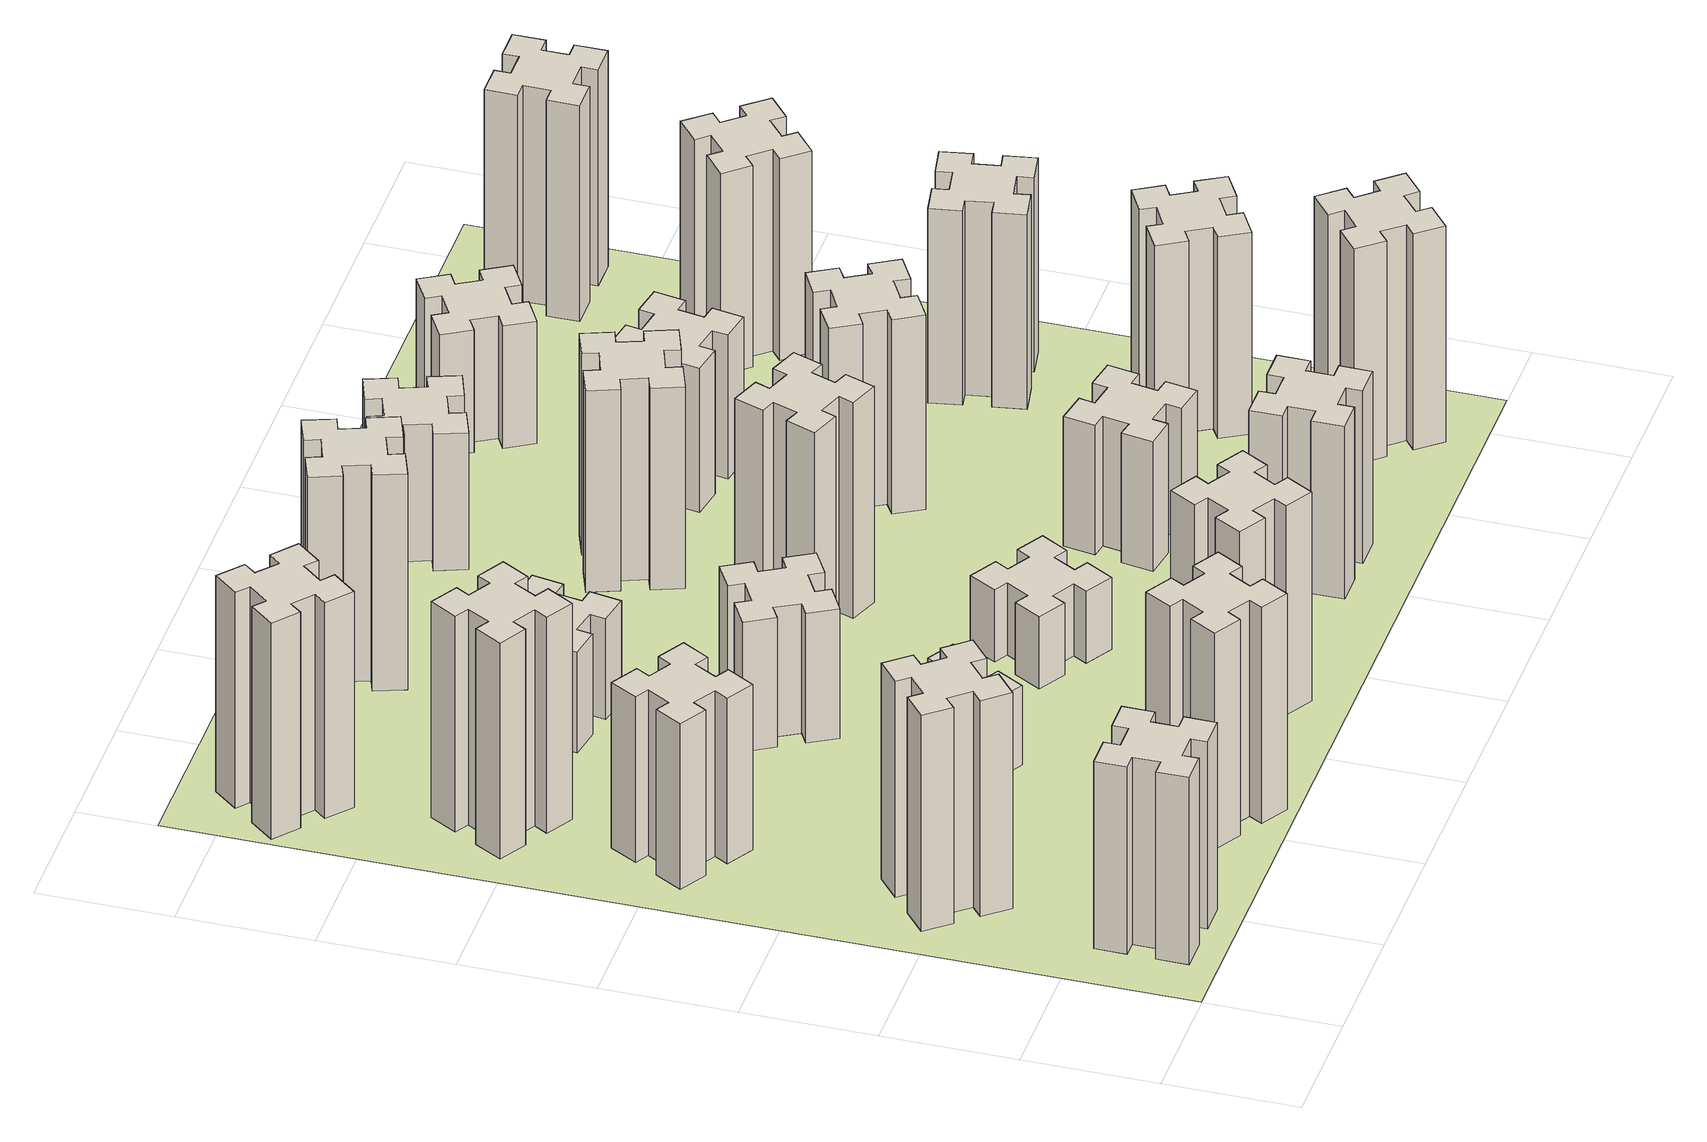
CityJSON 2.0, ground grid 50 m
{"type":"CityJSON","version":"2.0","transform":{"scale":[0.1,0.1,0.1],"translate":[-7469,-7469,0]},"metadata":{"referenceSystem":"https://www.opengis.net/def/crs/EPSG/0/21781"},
"CityObjects":{
"building1":{"type":"Building","attributes":{"class":"1000","function":"1000","usage":"1000","yearOfConstruction":2016,"roofType":"1000","measuredHeight":78,"storeysAboveGround":30,"storeysBelowGround":0},"geometry":[{"type":"Solid","lod":"1","boundaries":[[[[0,1,2,3,4,5,6,7,8,9,10,11,12,13,14,15,16,17,18,19]],[[17,16,20,21]],[[16,15,22,20]],[[15,14,23,22]],[[14,13,24,23]],[[13,12,25,24]],[[12,11,26,25]],[[11,10,27,26]],[[10,9,28,27]],[[9,8,29,28]],[[8,7,30,29]],[[7,6,31,30]],[[6,5,32,31]],[[5,4,33,32]],[[4,3,34,33]],[[3,2,35,34]],[[2,1,36,35]],[[1,0,37,36]],[[0,19,38,37]],[[19,18,39,38]],[[18,17,21,39]],[[24,25,26,27,28,29,30,31,32,33,34,35,36,37,38,39,21,20,22,23]]]]}]},
"building2":{"type":"Building","attributes":{"class":"1000","function":"1000","usage":"1000","yearOfConstruction":2016,"roofType":"1000","measuredHeight":90,"storeysAboveGround":30,"storeysBelowGround":0},"geometry":[{"type":"Solid","lod":"1","boundaries":[[[[40,41,42,43,44,45,46,47,48,49,50,51,52,53,54,55,56,57,58,59]],[[57,56,60,61]],[[56,55,62,60]],[[55,54,63,62]],[[54,53,64,63]],[[53,52,65,64]],[[52,51,66,65]],[[51,50,67,66]],[[50,49,68,67]],[[49,48,69,68]],[[48,47,70,69]],[[47,46,71,70]],[[46,45,72,71]],[[45,44,73,72]],[[44,43,74,73]],[[43,42,75,74]],[[42,41,76,75]],[[41,40,77,76]],[[40,59,78,77]],[[59,58,79,78]],[[58,57,61,79]],[[64,65,66,67,68,69,70,71,72,73,74,75,76,77,78,79,61,60,62,63]]]]}]},
"building3":{"type":"Building","attributes":{"class":"1000","function":"1000","usage":"1000","yearOfConstruction":2016,"roofType":"1000","measuredHeight":69,"storeysAboveGround":30,"storeysBelowGround":0},"geometry":[{"type":"Solid","lod":"1","boundaries":[[[[80,81,82,83,84,85,86,87,88,89,90,91,92,93,94,95,96,97,98,99]],[[97,96,100,101]],[[96,95,102,100]],[[95,94,103,102]],[[94,93,104,103]],[[93,92,105,104]],[[92,91,106,105]],[[91,90,107,106]],[[90,89,108,107]],[[89,88,109,108]],[[88,87,110,109]],[[87,86,111,110]],[[86,85,112,111]],[[85,84,113,112]],[[84,83,114,113]],[[83,82,115,114]],[[82,81,116,115]],[[81,80,117,116]],[[80,99,118,117]],[[99,98,119,118]],[[98,97,101,119]],[[104,105,106,107,108,109,110,111,112,113,114,115,116,117,118,119,101,100,102,103]]]]}]},
"building4":{"type":"Building","attributes":{"class":"1000","function":"1000","usage":"1000","yearOfConstruction":2016,"roofType":"1000","measuredHeight":90,"storeysAboveGround":30,"storeysBelowGround":0},"geometry":[{"type":"Solid","lod":"1","boundaries":[[[[120,121,122,123,124,125,126,127,128,129,130,131,132,133,134,135,136,137,138,139]],[[137,136,140,141]],[[136,135,142,140]],[[135,134,143,142]],[[134,133,144,143]],[[133,132,145,144]],[[132,131,146,145]],[[131,130,147,146]],[[130,129,148,147]],[[129,128,149,148]],[[128,127,150,149]],[[127,126,151,150]],[[126,125,152,151]],[[125,124,153,152]],[[124,123,154,153]],[[123,122,155,154]],[[122,121,156,155]],[[121,120,157,156]],[[120,139,158,157]],[[139,138,159,158]],[[138,137,141,159]],[[144,145,146,147,148,149,150,151,152,153,154,155,156,157,158,159,141,140,142,143]]]]}]},
"building5":{"type":"Building","attributes":{"class":"1000","function":"1000","usage":"1000","yearOfConstruction":2016,"roofType":"1000","measuredHeight":90,"storeysAboveGround":30,"storeysBelowGround":0},"geometry":[{"type":"Solid","lod":"1","boundaries":[[[[160,161,162,163,164,165,166,167,168,169,170,171,172,173,174,175,176,177,178,179]],[[177,176,180,181]],[[176,175,182,180]],[[175,174,183,182]],[[174,173,184,183]],[[173,172,185,184]],[[172,171,186,185]],[[171,170,187,186]],[[170,169,188,187]],[[169,168,189,188]],[[168,167,190,189]],[[167,166,191,190]],[[166,165,192,191]],[[165,164,193,192]],[[164,163,194,193]],[[163,162,195,194]],[[162,161,196,195]],[[161,160,197,196]],[[160,179,198,197]],[[179,178,199,198]],[[178,177,181,199]],[[184,185,186,187,188,189,190,191,192,193,194,195,196,197,198,199,181,180,182,183]]]]}]},
"building6":{"type":"Building","attributes":{"class":"1000","function":"1000","usage":"1000","yearOfConstruction":2016,"roofType":"1000","measuredHeight":90,"storeysAboveGround":30,"storeysBelowGround":0},"geometry":[{"type":"Solid","lod":"1","boundaries":[[[[200,201,202,203,204,205,206,207,208,209,210,211,212,213,214,215,216,217,218,219]],[[217,216,220,221]],[[216,215,222,220]],[[215,214,223,222]],[[214,213,224,223]],[[213,212,225,224]],[[212,211,226,225]],[[211,210,227,226]],[[210,209,228,227]],[[209,208,229,228]],[[208,207,230,229]],[[207,206,231,230]],[[206,205,232,231]],[[205,204,233,232]],[[204,203,234,233]],[[203,202,235,234]],[[202,201,236,235]],[[201,200,237,236]],[[200,219,238,237]],[[219,218,239,238]],[[218,217,221,239]],[[224,225,226,227,228,229,230,231,232,233,234,235,236,237,238,239,221,220,222,223]]]]}]},
"building7":{"type":"Building","attributes":{"class":"1000","function":"1000","usage":"1000","yearOfConstruction":2016,"roofType":"1000","measuredHeight":33,"storeysAboveGround":30,"storeysBelowGround":0},"geometry":[{"type":"Solid","lod":"1","boundaries":[[[[240,241,242,243,244,245,246,247,248,249,250,251,252,253,254,255,256,257,258,259]],[[257,256,260,261]],[[256,255,262,260]],[[255,254,263,262]],[[254,253,264,263]],[[253,252,265,264]],[[252,251,266,265]],[[251,250,267,266]],[[250,249,268,267]],[[249,248,269,268]],[[248,247,270,269]],[[247,246,271,270]],[[246,245,272,271]],[[245,244,273,272]],[[244,243,274,273]],[[243,242,275,274]],[[242,241,276,275]],[[241,240,277,276]],[[240,259,278,277]],[[259,258,279,278]],[[258,257,261,279]],[[264,265,266,267,268,269,270,271,272,273,274,275,276,277,278,279,261,260,262,263]]]]}]},
"building8":{"type":"Building","attributes":{"class":"1000","function":"1000","usage":"1000","yearOfConstruction":2016,"roofType":"1000","measuredHeight":54,"storeysAboveGround":30,"storeysBelowGround":0},"geometry":[{"type":"Solid","lod":"1","boundaries":[[[[280,281,282,283,284,285,286,287,288,289,290,291,292,293,294,295,296,297,298,299]],[[297,296,300,301]],[[296,295,302,300]],[[295,294,303,302]],[[294,293,304,303]],[[293,292,305,304]],[[292,291,306,305]],[[291,290,307,306]],[[290,289,308,307]],[[289,288,309,308]],[[288,287,310,309]],[[287,286,311,310]],[[286,285,312,311]],[[285,284,313,312]],[[284,283,314,313]],[[283,282,315,314]],[[282,281,316,315]],[[281,280,317,316]],[[280,299,318,317]],[[299,298,319,318]],[[298,297,301,319]],[[304,305,306,307,308,309,310,311,312,313,314,315,316,317,318,319,301,300,302,303]]]]}]},
"building9":{"type":"Building","attributes":{"class":"1000","function":"1000","usage":"1000","yearOfConstruction":2016,"roofType":"1000","measuredHeight":42,"storeysAboveGround":30,"storeysBelowGround":0},"geometry":[{"type":"Solid","lod":"1","boundaries":[[[[320,321,322,323,324,325,326,327,328,329,330,331,332,333,334,335,336,337,338,339]],[[337,336,340,341]],[[336,335,342,340]],[[335,334,343,342]],[[334,333,344,343]],[[333,332,345,344]],[[332,331,346,345]],[[331,330,347,346]],[[330,329,348,347]],[[329,328,349,348]],[[328,327,350,349]],[[327,326,351,350]],[[326,325,352,351]],[[325,324,353,352]],[[324,323,354,353]],[[323,322,355,354]],[[322,321,356,355]],[[321,320,357,356]],[[320,339,358,357]],[[339,338,359,358]],[[338,337,341,359]],[[344,345,346,347,348,349,350,351,352,353,354,355,356,357,358,359,341,340,342,343]]]]}]},
"building10":{"type":"Building","attributes":{"class":"1000","function":"1000","usage":"1000","yearOfConstruction":2016,"roofType":"1000","measuredHeight":87,"storeysAboveGround":30,"storeysBelowGround":0},"geometry":[{"type":"Solid","lod":"1","boundaries":[[[[360,361,362,363,364,365,366,367,368,369,370,371,372,373,374,375,376,377,378,379]],[[377,376,380,381]],[[376,375,382,380]],[[375,374,383,382]],[[374,373,384,383]],[[373,372,385,384]],[[372,371,386,385]],[[371,370,387,386]],[[370,369,388,387]],[[369,368,389,388]],[[368,367,390,389]],[[367,366,391,390]],[[366,365,392,391]],[[365,364,393,392]],[[364,363,394,393]],[[363,362,395,394]],[[362,361,396,395]],[[361,360,397,396]],[[360,379,398,397]],[[379,378,399,398]],[[378,377,381,399]],[[384,385,386,387,388,389,390,391,392,393,394,395,396,397,398,399,381,380,382,383]]]]}]},
"building11":{"type":"Building","attributes":{"class":"1000","function":"1000","usage":"1000","yearOfConstruction":2016,"roofType":"1000","measuredHeight":90,"storeysAboveGround":30,"storeysBelowGround":0},"geometry":[{"type":"Solid","lod":"1","boundaries":[[[[400,401,402,403,404,405,406,407,408,409,410,411,412,413,414,415,416,417,418,419]],[[417,416,420,421]],[[416,415,422,420]],[[415,414,423,422]],[[414,413,424,423]],[[413,412,425,424]],[[412,411,426,425]],[[411,410,427,426]],[[410,409,428,427]],[[409,408,429,428]],[[408,407,430,429]],[[407,406,431,430]],[[406,405,432,431]],[[405,404,433,432]],[[404,403,434,433]],[[403,402,435,434]],[[402,401,436,435]],[[401,400,437,436]],[[400,419,438,437]],[[419,418,439,438]],[[418,417,421,439]],[[424,425,426,427,428,429,430,431,432,433,434,435,436,437,438,439,421,420,422,423]]]]}]},
"building12":{"type":"Building","attributes":{"class":"1000","function":"1000","usage":"1000","yearOfConstruction":2016,"roofType":"1000","measuredHeight":30,"storeysAboveGround":30,"storeysBelowGround":0},"geometry":[{"type":"Solid","lod":"1","boundaries":[[[[440,441,442,443,444,445,446,447,448,449,450,451,452,453,454,455,456,457,458,459]],[[457,456,460,461]],[[456,455,462,460]],[[455,454,463,462]],[[454,453,464,463]],[[453,452,465,464]],[[452,451,466,465]],[[451,450,467,466]],[[450,449,468,467]],[[449,448,469,468]],[[448,447,470,469]],[[447,446,471,470]],[[446,445,472,471]],[[445,444,473,472]],[[444,443,474,473]],[[443,442,475,474]],[[442,441,476,475]],[[441,440,477,476]],[[440,459,478,477]],[[459,458,479,478]],[[458,457,461,479]],[[464,465,466,467,468,469,470,471,472,473,474,475,476,477,478,479,461,460,462,463]]]]}]},
"building13":{"type":"Building","attributes":{"class":"1000","function":"1000","usage":"1000","yearOfConstruction":2016,"roofType":"1000","measuredHeight":90,"storeysAboveGround":30,"storeysBelowGround":0},"geometry":[{"type":"Solid","lod":"1","boundaries":[[[[480,481,482,483,484,485,486,487,488,489,490,491,492,493,494,495,496,497,498,499]],[[497,496,500,501]],[[496,495,502,500]],[[495,494,503,502]],[[494,493,504,503]],[[493,492,505,504]],[[492,491,506,505]],[[491,490,507,506]],[[490,489,508,507]],[[489,488,509,508]],[[488,487,510,509]],[[487,486,511,510]],[[486,485,512,511]],[[485,484,513,512]],[[484,483,514,513]],[[483,482,515,514]],[[482,481,516,515]],[[481,480,517,516]],[[480,499,518,517]],[[499,498,519,518]],[[498,497,501,519]],[[504,505,506,507,508,509,510,511,512,513,514,515,516,517,518,519,501,500,502,503]]]]}]},
"building14":{"type":"Building","attributes":{"class":"1000","function":"1000","usage":"1000","yearOfConstruction":2016,"roofType":"1000","measuredHeight":72,"storeysAboveGround":30,"storeysBelowGround":0},"geometry":[{"type":"Solid","lod":"1","boundaries":[[[[520,521,522,523,524,525,526,527,528,529,530,531,532,533,534,535,536,537,538,539]],[[537,536,540,541]],[[536,535,542,540]],[[535,534,543,542]],[[534,533,544,543]],[[533,532,545,544]],[[532,531,546,545]],[[531,530,547,546]],[[530,529,548,547]],[[529,528,549,548]],[[528,527,550,549]],[[527,526,551,550]],[[526,525,552,551]],[[525,524,553,552]],[[524,523,554,553]],[[523,522,555,554]],[[522,521,556,555]],[[521,520,557,556]],[[520,539,558,557]],[[539,538,559,558]],[[538,537,541,559]],[[544,545,546,547,548,549,550,551,552,553,554,555,556,557,558,559,541,540,542,543]]]]}]},
"building15":{"type":"Building","attributes":{"class":"1000","function":"1000","usage":"1000","yearOfConstruction":2016,"roofType":"1000","measuredHeight":84,"storeysAboveGround":30,"storeysBelowGround":0},"geometry":[{"type":"Solid","lod":"1","boundaries":[[[[560,561,562,563,564,565,566,567,568,569,570,571,572,573,574,575,576,577,578,579]],[[577,576,580,581]],[[576,575,582,580]],[[575,574,583,582]],[[574,573,584,583]],[[573,572,585,584]],[[572,571,586,585]],[[571,570,587,586]],[[570,569,588,587]],[[569,568,589,588]],[[568,567,590,589]],[[567,566,591,590]],[[566,565,592,591]],[[565,564,593,592]],[[564,563,594,593]],[[563,562,595,594]],[[562,561,596,595]],[[561,560,597,596]],[[560,579,598,597]],[[579,578,599,598]],[[578,577,581,599]],[[584,585,586,587,588,589,590,591,592,593,594,595,596,597,598,599,581,580,582,583]]]]}]},
"building16":{"type":"Building","attributes":{"class":"1000","function":"1000","usage":"1000","yearOfConstruction":2016,"roofType":"1000","measuredHeight":57,"storeysAboveGround":30,"storeysBelowGround":0},"geometry":[{"type":"Solid","lod":"1","boundaries":[[[[600,601,602,603,604,605,606,607,608,609,610,611,612,613,614,615,616,617,618,619]],[[617,616,620,621]],[[616,615,622,620]],[[615,614,623,622]],[[614,613,624,623]],[[613,612,625,624]],[[612,611,626,625]],[[611,610,627,626]],[[610,609,628,627]],[[609,608,629,628]],[[608,607,630,629]],[[607,606,631,630]],[[606,605,632,631]],[[605,604,633,632]],[[604,603,634,633]],[[603,602,635,634]],[[602,601,636,635]],[[601,600,637,636]],[[600,619,638,637]],[[619,618,639,638]],[[618,617,621,639]],[[624,625,626,627,628,629,630,631,632,633,634,635,636,637,638,639,621,620,622,623]]]]}]},
"building17":{"type":"Building","attributes":{"class":"1000","function":"1000","usage":"1000","yearOfConstruction":2016,"roofType":"1000","measuredHeight":54,"storeysAboveGround":30,"storeysBelowGround":0},"geometry":[{"type":"Solid","lod":"1","boundaries":[[[[640,641,642,643,644,645,646,647,648,649,650,651,652,653,654,655,656,657,658,659]],[[657,656,660,661]],[[656,655,662,660]],[[655,654,663,662]],[[654,653,664,663]],[[653,652,665,664]],[[652,651,666,665]],[[651,650,667,666]],[[650,649,668,667]],[[649,648,669,668]],[[648,647,670,669]],[[647,646,671,670]],[[646,645,672,671]],[[645,644,673,672]],[[644,643,674,673]],[[643,642,675,674]],[[642,641,676,675]],[[641,640,677,676]],[[640,659,678,677]],[[659,658,679,678]],[[658,657,661,679]],[[664,665,666,667,668,669,670,671,672,673,674,675,676,677,678,679,661,660,662,663]]]]}]},
"building18":{"type":"Building","attributes":{"class":"1000","function":"1000","usage":"1000","yearOfConstruction":2016,"roofType":"1000","measuredHeight":81,"storeysAboveGround":30,"storeysBelowGround":0},"geometry":[{"type":"Solid","lod":"1","boundaries":[[[[680,681,682,683,684,685,686,687,688,689,690,691,692,693,694,695,696,697,698,699]],[[697,696,700,701]],[[696,695,702,700]],[[695,694,703,702]],[[694,693,704,703]],[[693,692,705,704]],[[692,691,706,705]],[[691,690,707,706]],[[690,689,708,707]],[[689,688,709,708]],[[688,687,710,709]],[[687,686,711,710]],[[686,685,712,711]],[[685,684,713,712]],[[684,683,714,713]],[[683,682,715,714]],[[682,681,716,715]],[[681,680,717,716]],[[680,699,718,717]],[[699,698,719,718]],[[698,697,701,719]],[[704,705,706,707,708,709,710,711,712,713,714,715,716,717,718,719,701,700,702,703]]]]}]},
"building19":{"type":"Building","attributes":{"class":"1000","function":"1000","usage":"1000","yearOfConstruction":2016,"roofType":"1000","measuredHeight":60,"storeysAboveGround":30,"storeysBelowGround":0},"geometry":[{"type":"Solid","lod":"1","boundaries":[[[[720,721,722,723,724,725,726,727,728,729,730,731,732,733,734,735,736,737,738,739]],[[737,736,740,741]],[[736,735,742,740]],[[735,734,743,742]],[[734,733,744,743]],[[733,732,745,744]],[[732,731,746,745]],[[731,730,747,746]],[[730,729,748,747]],[[729,728,749,748]],[[728,727,750,749]],[[727,726,751,750]],[[726,725,752,751]],[[725,724,753,752]],[[724,723,754,753]],[[723,722,755,754]],[[722,721,756,755]],[[721,720,757,756]],[[720,739,758,757]],[[739,738,759,758]],[[738,737,741,759]],[[744,745,746,747,748,749,750,751,752,753,754,755,756,757,758,759,741,740,742,743]]]]}]},
"building20":{"type":"Building","attributes":{"class":"1000","function":"1000","usage":"1000","yearOfConstruction":2016,"roofType":"1000","measuredHeight":90,"storeysAboveGround":30,"storeysBelowGround":0},"geometry":[{"type":"Solid","lod":"1","boundaries":[[[[760,761,762,763,764,765,766,767,768,769,770,771,772,773,774,775,776,777,778,779]],[[777,776,780,781]],[[776,775,782,780]],[[775,774,783,782]],[[774,773,784,783]],[[773,772,785,784]],[[772,771,786,785]],[[771,770,787,786]],[[770,769,788,787]],[[769,768,789,788]],[[768,767,790,789]],[[767,766,791,790]],[[766,765,792,791]],[[765,764,793,792]],[[764,763,794,793]],[[763,762,795,794]],[[762,761,796,795]],[[761,760,797,796]],[[760,779,798,797]],[[779,778,799,798]],[[778,777,781,799]],[[784,785,786,787,788,789,790,791,792,793,794,795,796,797,798,799,781,780,782,783]]]]}]},
"building21":{"type":"Building","attributes":{"class":"1000","function":"1000","usage":"1000","yearOfConstruction":2016,"roofType":"1000","measuredHeight":51,"storeysAboveGround":30,"storeysBelowGround":0},"geometry":[{"type":"Solid","lod":"1","boundaries":[[[[800,801,802,803,804,805,806,807,808,809,810,811,812,813,814,815,816,817,818,819]],[[817,816,820,821]],[[816,815,822,820]],[[815,814,823,822]],[[814,813,824,823]],[[813,812,825,824]],[[812,811,826,825]],[[811,810,827,826]],[[810,809,828,827]],[[809,808,829,828]],[[808,807,830,829]],[[807,806,831,830]],[[806,805,832,831]],[[805,804,833,832]],[[804,803,834,833]],[[803,802,835,834]],[[802,801,836,835]],[[801,800,837,836]],[[800,819,838,837]],[[819,818,839,838]],[[818,817,821,839]],[[824,825,826,827,828,829,830,831,832,833,834,835,836,837,838,839,821,820,822,823]]]]}]},
"building22":{"type":"Building","attributes":{"class":"1000","function":"1000","usage":"1000","yearOfConstruction":2016,"roofType":"1000","measuredHeight":84,"storeysAboveGround":30,"storeysBelowGround":0},"geometry":[{"type":"Solid","lod":"1","boundaries":[[[[840,841,842,843,844,845,846,847,848,849,850,851,852,853,854,855,856,857,858,859]],[[857,856,860,861]],[[856,855,862,860]],[[855,854,863,862]],[[854,853,864,863]],[[853,852,865,864]],[[852,851,866,865]],[[851,850,867,866]],[[850,849,868,867]],[[849,848,869,868]],[[848,847,870,869]],[[847,846,871,870]],[[846,845,872,871]],[[845,844,873,872]],[[844,843,874,873]],[[843,842,875,874]],[[842,841,876,875]],[[841,840,877,876]],[[840,859,878,877]],[[859,858,879,878]],[[858,857,861,879]],[[864,865,866,867,868,869,870,871,872,873,874,875,876,877,878,879,861,860,862,863]]]]}]},
"building23":{"type":"Building","attributes":{"class":"1000","function":"1000","usage":"1000","yearOfConstruction":2016,"roofType":"1000","measuredHeight":81,"storeysAboveGround":30,"storeysBelowGround":0},"geometry":[{"type":"Solid","lod":"1","boundaries":[[[[880,881,882,883,884,885,886,887,888,889,890,891,892,893,894,895,896,897,898,899]],[[897,896,900,901]],[[896,895,902,900]],[[895,894,903,902]],[[894,893,904,903]],[[893,892,905,904]],[[892,891,906,905]],[[891,890,907,906]],[[890,889,908,907]],[[889,888,909,908]],[[888,887,910,909]],[[887,886,911,910]],[[886,885,912,911]],[[885,884,913,912]],[[884,883,914,913]],[[883,882,915,914]],[[882,881,916,915]],[[881,880,917,916]],[[880,899,918,917]],[[899,898,919,918]],[[898,897,901,919]],[[904,905,906,907,908,909,910,911,912,913,914,915,916,917,918,919,901,900,902,903]]]]}]},
"building24":{"type":"Building","attributes":{"class":"1000","function":"1000","usage":"1000","yearOfConstruction":2016,"roofType":"1000","measuredHeight":84,"storeysAboveGround":30,"storeysBelowGround":0},"geometry":[{"type":"Solid","lod":"1","boundaries":[[[[920,921,922,923,924,925,926,927,928,929,930,931,932,933,934,935,936,937,938,939]],[[937,936,940,941]],[[936,935,942,940]],[[935,934,943,942]],[[934,933,944,943]],[[933,932,945,944]],[[932,931,946,945]],[[931,930,947,946]],[[930,929,948,947]],[[929,928,949,948]],[[928,927,950,949]],[[927,926,951,950]],[[926,925,952,951]],[[925,924,953,952]],[[924,923,954,953]],[[923,922,955,954]],[[922,921,956,955]],[[921,920,957,956]],[[920,939,958,957]],[[939,938,959,958]],[[938,937,941,959]],[[944,945,946,947,948,949,950,951,952,953,954,955,956,957,958,959,941,940,942,943]]]]}]},
"building25":{"type":"Building","attributes":{"class":"1000","function":"1000","usage":"1000","yearOfConstruction":2016,"roofType":"1000","measuredHeight":90,"storeysAboveGround":30,"storeysBelowGround":0},"geometry":[{"type":"Solid","lod":"1","boundaries":[[[[960,961,962,963,964,965,966,967,968,969,970,971,972,973,974,975,976,977,978,979]],[[977,976,980,981]],[[976,975,982,980]],[[975,974,983,982]],[[974,973,984,983]],[[973,972,985,984]],[[972,971,986,985]],[[971,970,987,986]],[[970,969,988,987]],[[969,968,989,988]],[[968,967,990,989]],[[967,966,991,990]],[[966,965,992,991]],[[965,964,993,992]],[[964,963,994,993]],[[963,962,995,994]],[[962,961,996,995]],[[961,960,997,996]],[[960,979,998,997]],[[979,978,999,998]],[[978,977,981,999]],[[984,985,986,987,988,989,990,991,992,993,994,995,996,997,998,999,981,980,982,983]]]]}]},
"landuse1":{"type":"LandUse","attributes":{"name":"plot1","function":"1010"},"geometry":[{"type":"MultiSurface","lod":"1","boundaries":[[[1000,1001,1002,1003]]]}]}
},
"vertices":[
[265,325,0],[265,225,0],[205,225,0],[205,105,0],[325,105,0],[325,165,0],[425,165,0],[425,105,0],[545,105,0],[545,225,0],[485,225,0],[485,325,0],[545,325,0],[545,445,0],[425,445,0],[425,385,0],[325,385,0],[325,445,0],[205,445,0],[205,325,0],[325,385,780],[325,445,780],[425,385,780],[425,445,780],[545,445,780],[545,325,780],[485,325,780],[485,225,780],[545,225,780],[545,105,780],[425,105,780],[425,165,780],[325,165,780],[325,105,780],[205,105,780],[205,225,780],[265,225,780],[265,325,780],[205,325,780],[205,445,780],
[492,1048,0],[427,1124,0],[473,1163,0],[396,1255,0],[304,1178,0],[343,1132,0],[266,1067,0],[228,1113,0],[136,1036,0],[213,944,0],[259,983,0],[323,906,0],[277,868,0],[354,776,0],[446,853,0],[408,899,0],[484,963,0],[523,917,0],[615,994,0],[538,1086,0],[484,963,900],[523,917,900],[408,899,900],[446,853,900],[354,776,900],[277,868,900],[323,906,900],[259,983,900],[213,944,900],[136,1036,900],[228,1113,900],[266,1067,900],[343,1132,900],[304,1178,900],[396,1255,900],[473,1163,900],[427,1124,900],[492,1048,900],[538,1086,900],[615,994,900],
[474,2026,0],[387,2076,0],[417,2128,0],[313,2188,0],[253,2084,0],[305,2054,0],[255,1967,0],[203,1997,0],[143,1893,0],[247,1833,0],[277,1885,0],[364,1835,0],[334,1783,0],[438,1723,0],[498,1827,0],[446,1857,0],[496,1944,0],[548,1914,0],[608,2018,0],[504,2078,0],[496,1944,690],[548,1914,690],[446,1857,690],[498,1827,690],[438,1723,690],[334,1783,690],[364,1835,690],[277,1885,690],[247,1833,690],[143,1893,690],[203,1997,690],[255,1967,690],[305,2054,690],[253,2084,690],[313,2188,690],[417,2128,690],[387,2076,690],[474,2026,690],[504,2078,690],[608,2018,690],
[446,2497,0],[496,2584,0],[548,2554,0],[608,2658,0],[504,2718,0],[474,2666,0],[387,2716,0],[417,2768,0],[313,2828,0],[253,2724,0],[305,2694,0],[255,2607,0],[203,2637,0],[143,2533,0],[247,2473,0],[277,2525,0],[364,2475,0],[334,2423,0],[438,2363,0],[498,2467,0],[364,2475,900],[334,2423,900],[277,2525,900],[247,2473,900],[143,2533,900],[203,2637,900],[255,2607,900],[305,2694,900],[253,2724,900],[313,2828,900],[417,2768,900],[387,2716,900],[474,2666,900],[504,2718,900],[608,2658,900],[548,2554,900],[496,2584,900],[446,2497,900],[498,2467,900],[438,2363,900],
[1214,346,0],[1127,396,0],[1157,448,0],[1053,508,0],[993,404,0],[1045,374,0],[995,287,0],[943,317,0],[883,213,0],[987,153,0],[1017,205,0],[1104,155,0],[1074,103,0],[1178,43,0],[1238,147,0],[1186,177,0],[1236,264,0],[1288,234,0],[1348,338,0],[1244,398,0],[1236,264,900],[1288,234,900],[1186,177,900],[1238,147,900],[1178,43,900],[1074,103,900],[1104,155,900],[1017,205,900],[987,153,900],[883,213,900],[943,317,900],[995,287,900],[1045,374,900],[993,404,900],[1053,508,900],[1157,448,900],[1127,396,900],[1214,346,900],[1244,398,900],[1348,338,900],
[384,3387,0],[308,3452,0],[346,3498,0],[254,3575,0],[177,3483,0],[223,3444,0],[159,3368,0],[113,3406,0],[36,3314,0],[128,3237,0],[166,3283,0],[243,3219,0],[204,3173,0],[296,3096,0],[373,3188,0],[327,3226,0],[392,3303,0],[438,3264,0],[515,3356,0],[423,3433,0],[392,3303,900],[438,3264,900],[327,3226,900],[373,3188,900],[296,3096,900],[204,3173,900],[243,3219,900],[166,3283,900],[128,3237,900],[36,3314,900],[113,3406,900],[159,3368,900],[223,3444,900],[177,3483,900],[254,3575,900],[346,3498,900],[308,3452,900],[384,3387,900],[423,3433,900],[515,3356,900],
[1186,1117,0],[1236,1204,0],[1288,1174,0],[1348,1278,0],[1244,1338,0],[1214,1286,0],[1127,1336,0],[1157,1388,0],[1053,1448,0],[993,1344,0],[1045,1314,0],[995,1227,0],[943,1257,0],[883,1153,0],[987,1093,0],[1017,1145,0],[1104,1095,0],[1074,1043,0],[1178,983,0],[1238,1087,0],[1104,1095,330],[1074,1043,330],[1017,1145,330],[987,1093,330],[883,1153,330],[943,1257,330],[995,1227,330],[1045,1314,330],[993,1344,330],[1053,1448,330],[1157,1388,330],[1127,1336,330],[1214,1286,330],[1244,1338,330],[1348,1278,330],[1288,1174,330],[1236,1204,330],[1186,1117,330],[1238,1087,330],[1178,983,330],
[1336,1867,0],[1286,1954,0],[1338,1984,0],[1278,2088,0],[1174,2028,0],[1204,1976,0],[1117,1926,0],[1087,1978,0],[983,1918,0],[1043,1814,0],[1095,1844,0],[1145,1757,0],[1093,1727,0],[1153,1623,0],[1257,1683,0],[1227,1735,0],[1314,1785,0],[1344,1733,0],[1448,1793,0],[1388,1897,0],[1314,1785,540],[1344,1733,540],[1227,1735,540],[1257,1683,540],[1153,1623,540],[1093,1727,540],[1145,1757,540],[1095,1844,540],[1043,1814,540],[983,1918,540],[1087,1978,540],[1117,1926,540],[1204,1976,540],[1174,2028,540],[1278,2088,540],[1338,1984,540],[1286,1954,540],[1336,1867,540],[1388,1897,540],[1448,1793,540],
[1115,2527,0],[1132,2625,0],[1191,2615,0],[1212,2733,0],[1094,2754,0],[1084,2695,0],[985,2712,0],[996,2771,0],[877,2792,0],[857,2674,0],[916,2664,0],[898,2565,0],[839,2576,0],[818,2457,0],[937,2437,0],[947,2496,0],[1045,2478,0],[1035,2419,0],[1153,2398,0],[1174,2517,0],[1045,2478,420],[1035,2419,420],[947,2496,420],[937,2437,420],[818,2457,420],[839,2576,420],[898,2565,420],[916,2664,420],[857,2674,420],[877,2792,420],[996,2771,420],[985,2712,420],[1084,2695,420],[1094,2754,420],[1212,2733,420],[1191,2615,420],[1132,2625,420],[1115,2527,420],[1174,2517,420],[1153,2398,420],
[1657,305,0],[1744,255,0],[1714,203,0],[1818,143,0],[1878,247,0],[1826,277,0],[1876,364,0],[1928,334,0],[1988,438,0],[1884,498,0],[1854,446,0],[1767,496,0],[1797,548,0],[1693,608,0],[1633,504,0],[1685,474,0],[1635,387,0],[1583,417,0],[1523,313,0],[1627,253,0],[1635,387,870],[1583,417,870],[1685,474,870],[1633,504,870],[1693,608,870],[1797,548,870],[1767,496,870],[1854,446,870],[1884,498,870],[1988,438,870],[1928,334,870],[1876,364,870],[1826,277,870],[1878,247,870],[1818,143,870],[1714,203,870],[1744,255,870],[1657,305,870],[1627,253,870],[1523,313,870],
[1125,3456,0],[1031,3422,0],[1010,3478,0],[897,3437,0],[939,3324,0],[995,3345,0],[1029,3251,0],[973,3230,0],[1014,3117,0],[1127,3159,0],[1106,3215,0],[1200,3249,0],[1220,3193,0],[1333,3234,0],[1292,3347,0],[1236,3326,0],[1202,3420,0],[1258,3440,0],[1217,3553,0],[1104,3512,0],[1202,3420,900],[1258,3440,900],[1236,3326,900],[1292,3347,900],[1333,3234,900],[1220,3193,900],[1200,3249,900],[1106,3215,900],[1127,3159,900],[1014,3117,900],[973,3230,900],[1029,3251,900],[995,3345,900],[939,3324,900],[897,3437,900],[1010,3478,900],[1031,3422,900],[1125,3456,900],[1104,3512,900],[1217,3553,900],
[1757,1045,0],[1844,995,0],[1814,943,0],[1918,883,0],[1978,987,0],[1926,1017,0],[1976,1104,0],[2028,1074,0],[2088,1178,0],[1984,1238,0],[1954,1186,0],[1867,1236,0],[1897,1288,0],[1793,1348,0],[1733,1244,0],[1785,1214,0],[1735,1127,0],[1683,1157,0],[1623,1053,0],[1727,993,0],[1735,1127,300],[1683,1157,300],[1785,1214,300],[1733,1244,300],[1793,1348,300],[1897,1288,300],[1867,1236,300],[1954,1186,300],[1984,1238,300],[2088,1178,300],[2028,1074,300],[1976,1104,300],[1926,1017,300],[1978,987,300],[1918,883,300],[1814,943,300],[1844,995,300],[1757,1045,300],[1727,993,300],[1623,1053,300],
[1940,2042,0],[1846,2076,0],[1867,2132,0],[1754,2173,0],[1713,2060,0],[1769,2040,0],[1735,1946,0],[1679,1967,0],[1637,1854,0],[1750,1813,0],[1771,1869,0],[1865,1835,0],[1844,1779,0],[1957,1737,0],[1998,1850,0],[1942,1871,0],[1976,1965,0],[2032,1944,0],[2073,2057,0],[1960,2098,0],[1976,1965,900],[2032,1944,900],[1942,1871,900],[1998,1850,900],[1957,1737,900],[1844,1779,900],[1865,1835,900],[1771,1869,900],[1750,1813,900],[1637,1854,900],[1679,1967,900],[1735,1946,900],[1769,2040,900],[1713,2060,900],[1754,2173,900],[1867,2132,900],[1846,2076,900],[1940,2042,900],[1960,2098,900],[2073,2057,900],
[2705,325,0],[2705,425,0],[2765,425,0],[2765,545,0],[2645,545,0],[2645,485,0],[2545,485,0],[2545,545,0],[2425,545,0],[2425,425,0],[2485,425,0],[2485,325,0],[2425,325,0],[2425,205,0],[2545,205,0],[2545,265,0],[2645,265,0],[2645,205,0],[2765,205,0],[2765,325,0],[2645,265,720],[2645,205,720],[2545,265,720],[2545,205,720],[2425,205,720],[2425,325,720],[2485,325,720],[2485,425,720],[2425,425,720],[2425,545,720],[2545,545,720],[2545,485,720],[2645,485,720],[2645,545,720],[2765,545,720],[2765,425,720],[2705,425,720],[2705,325,720],[2765,325,720],[2765,205,720],
[2076,2586,0],[2042,2680,0],[2098,2700,0],[2057,2813,0],[1944,2772,0],[1965,2716,0],[1871,2682,0],[1850,2738,0],[1737,2697,0],[1779,2584,0],[1835,2605,0],[1869,2511,0],[1813,2490,0],[1854,2377,0],[1967,2419,0],[1946,2475,0],[2040,2509,0],[2060,2453,0],[2173,2494,0],[2132,2607,0],[2040,2509,840],[2060,2453,840],[1946,2475,840],[1967,2419,840],[1854,2377,840],[1813,2490,840],[1869,2511,840],[1835,2605,840],[1779,2584,840],[1737,2697,840],[1850,2738,840],[1871,2682,840],[1965,2716,840],[1944,2772,840],[2057,2813,840],[2098,2700,840],[2042,2680,840],[2076,2586,840],[2132,2607,840],[2173,2494,840],
[1846,3215,0],[1940,3249,0],[1960,3193,0],[2073,3234,0],[2032,3347,0],[1976,3326,0],[1942,3420,0],[1998,3440,0],[1957,3553,0],[1844,3512,0],[1865,3456,0],[1771,3422,0],[1750,3478,0],[1637,3437,0],[1679,3324,0],[1735,3345,0],[1769,3251,0],[1713,3230,0],[1754,3117,0],[1867,3159,0],[1769,3251,570],[1713,3230,570],[1735,3345,570],[1679,3324,570],[1637,3437,570],[1750,3478,570],[1771,3422,570],[1865,3456,570],[1844,3512,570],[1957,3553,570],[1998,3440,570],[1942,3420,570],[1976,3326,570],[2032,3347,570],[2073,3234,570],[1960,3193,570],[1940,3249,570],[1846,3215,570],[1867,3159,570],[1754,3117,570],
[2496,1084,0],[2478,985,0],[2419,996,0],[2398,877,0],[2517,857,0],[2527,916,0],[2625,898,0],[2615,839,0],[2733,818,0],[2754,937,0],[2695,947,0],[2712,1045,0],[2771,1035,0],[2792,1153,0],[2674,1174,0],[2664,1115,0],[2565,1132,0],[2576,1191,0],[2457,1212,0],[2437,1094,0],[2565,1132,540],[2576,1191,540],[2664,1115,540],[2674,1174,540],[2792,1153,540],[2771,1035,540],[2712,1045,540],[2695,947,540],[2754,937,540],[2733,818,540],[2615,839,540],[2625,898,540],[2527,916,540],[2517,857,540],[2398,877,540],[2419,996,540],[2478,985,540],[2496,1084,540],[2437,1094,540],[2457,1212,540],
[2716,1967,0],[2666,2054,0],[2718,2084,0],[2658,2188,0],[2554,2128,0],[2584,2076,0],[2497,2026,0],[2467,2078,0],[2363,2018,0],[2423,1914,0],[2475,1944,0],[2525,1857,0],[2473,1827,0],[2533,1723,0],[2637,1783,0],[2607,1835,0],[2694,1885,0],[2724,1833,0],[2828,1893,0],[2768,1997,0],[2694,1885,810],[2724,1833,810],[2607,1835,810],[2637,1783,810],[2533,1723,810],[2473,1827,810],[2525,1857,810],[2475,1944,810],[2423,1914,810],[2363,2018,810],[2467,2078,810],[2497,2026,810],[2584,2076,810],[2554,2128,810],[2658,2188,810],[2718,2084,810],[2666,2054,810],[2716,1967,810],[2768,1997,810],[2828,1893,810],
[2564,2695,0],[2465,2712,0],[2476,2771,0],[2357,2792,0],[2337,2674,0],[2396,2664,0],[2378,2565,0],[2319,2576,0],[2298,2457,0],[2417,2437,0],[2427,2496,0],[2525,2478,0],[2515,2419,0],[2633,2398,0],[2654,2517,0],[2595,2527,0],[2612,2625,0],[2671,2615,0],[2692,2733,0],[2574,2754,0],[2612,2625,600],[2671,2615,600],[2595,2527,600],[2654,2517,600],[2633,2398,600],[2515,2419,600],[2525,2478,600],[2427,2496,600],[2417,2437,600],[2298,2457,600],[2319,2576,600],[2378,2565,600],[2396,2664,600],[2337,2674,600],[2357,2792,600],[2476,2771,600],[2465,2712,600],[2564,2695,600],[2574,2754,600],[2692,2733,600],
[3468,259,0],[3544,323,0],[3583,277,0],[3675,354,0],[3598,446,0],[3552,408,0],[3487,484,0],[3533,523,0],[3456,615,0],[3364,538,0],[3403,492,0],[3326,427,0],[3288,473,0],[3196,396,0],[3273,304,0],[3319,343,0],[3383,266,0],[3337,228,0],[3414,136,0],[3506,213,0],[3383,266,900],[3337,228,900],[3319,343,900],[3273,304,900],[3196,396,900],[3288,473,900],[3326,427,900],[3403,492,900],[3364,538,900],[3456,615,900],[3533,523,900],[3487,484,900],[3552,408,900],[3598,446,900],[3675,354,900],[3583,277,900],[3544,323,900],[3468,259,900],[3506,213,900],[3414,136,900],
[2716,3347,0],[2666,3434,0],[2718,3464,0],[2658,3568,0],[2554,3508,0],[2584,3456,0],[2497,3406,0],[2467,3458,0],[2363,3398,0],[2423,3294,0],[2475,3324,0],[2525,3237,0],[2473,3207,0],[2533,3103,0],[2637,3163,0],[2607,3215,0],[2694,3265,0],[2724,3213,0],[2828,3273,0],[2768,3377,0],[2694,3265,510],[2724,3213,510],[2607,3215,510],[2637,3163,510],[2533,3103,510],[2473,3207,510],[2525,3237,510],[2475,3324,510],[2423,3294,510],[2363,3398,510],[2467,3458,510],[2497,3406,510],[2584,3456,510],[2554,3508,510],[2658,3568,510],[2718,3464,510],[2666,3434,510],[2716,3347,510],[2768,3377,510],[2828,3273,510],
[3215,1004,0],[3265,917,0],[3213,887,0],[3273,783,0],[3377,843,0],[3347,895,0],[3434,945,0],[3464,893,0],[3568,953,0],[3508,1057,0],[3456,1027,0],[3406,1114,0],[3458,1144,0],[3398,1248,0],[3294,1188,0],[3324,1136,0],[3237,1086,0],[3207,1138,0],[3103,1078,0],[3163,974,0],[3237,1086,840],[3207,1138,840],[3324,1136,840],[3294,1188,840],[3398,1248,840],[3458,1144,840],[3406,1114,840],[3456,1027,840],[3508,1057,840],[3568,953,840],[3464,893,840],[3434,945,840],[3347,895,840],[3377,843,840],[3273,783,840],[3213,887,840],[3265,917,840],[3215,1004,840],[3163,974,840],[3103,1078,840],
[3365,1872,0],[3267,1855,0],[3257,1914,0],[3138,1893,0],[3159,1775,0],[3218,1785,0],[3236,1687,0],[3177,1677,0],[3197,1558,0],[3316,1579,0],[3305,1638,0],[3404,1656,0],[3414,1597,0],[3532,1617,0],[3511,1736,0],[3452,1725,0],[3435,1824,0],[3494,1834,0],[3473,1952,0],[3355,1931,0],[3435,1824,810],[3494,1834,810],[3452,1725,810],[3511,1736,810],[3532,1617,810],[3414,1597,810],[3404,1656,810],[3305,1638,810],[3316,1579,810],[3197,1558,810],[3177,1677,810],[3236,1687,810],[3218,1785,810],[3159,1775,810],[3138,1893,810],[3257,1914,810],[3267,1855,810],[3365,1872,810],[3355,1931,810],[3473,1952,810],
[3452,2628,0],[3387,2704,0],[3433,2743,0],[3356,2835,0],[3264,2758,0],[3303,2712,0],[3226,2647,0],[3188,2693,0],[3096,2616,0],[3173,2524,0],[3219,2563,0],[3283,2486,0],[3237,2448,0],[3314,2356,0],[3406,2433,0],[3368,2479,0],[3444,2543,0],[3483,2497,0],[3575,2574,0],[3498,2666,0],[3444,2543,840],[3483,2497,840],[3368,2479,840],[3406,2433,840],[3314,2356,840],[3237,2448,840],[3283,2486,840],[3219,2563,840],[3173,2524,840],[3096,2616,840],[3188,2693,840],[3226,2647,840],[3303,2712,840],[3264,2758,840],[3356,2835,840],[3433,2743,840],[3387,2704,840],[3452,2628,840],[3498,2666,840],[3575,2574,840],
[3385,3225,0],[3485,3225,0],[3485,3165,0],[3605,3165,0],[3605,3285,0],[3545,3285,0],[3545,3385,0],[3605,3385,0],[3605,3505,0],[3485,3505,0],[3485,3445,0],[3385,3445,0],[3385,3505,0],[3265,3505,0],[3265,3385,0],[3325,3385,0],[3325,3285,0],[3265,3285,0],[3265,3165,0],[3385,3165,0],[3325,3285,900],[3265,3285,900],[3325,3385,900],[3265,3385,900],[3265,3505,900],[3385,3505,900],[3385,3445,900],[3485,3445,900],[3485,3505,900],[3605,3505,900],[3605,3385,900],[3545,3385,900],[3545,3285,900],[3605,3285,900],[3605,3165,900],[3485,3165,900],[3485,3225,900],[3385,3225,900],[3385,3165,900],[3265,3165,900],
[5,3705,0],[3705,3705,0],[3705,5,0],[5,5,0]
]}
